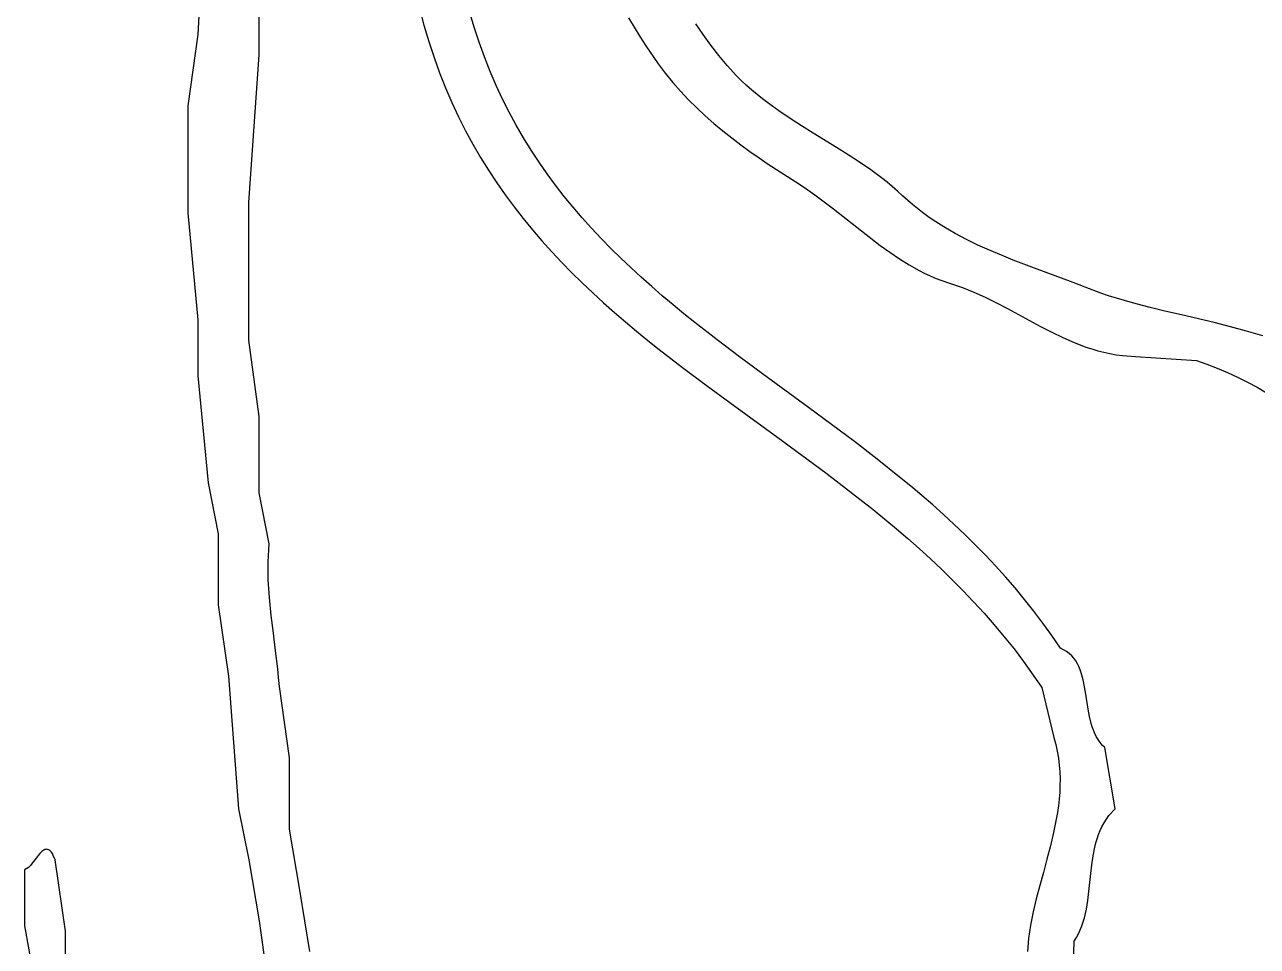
# Model space of a CAD drawing. Extents: x -38.8 to 24, y -17.1 to 3.4.
# Drawn here: x -36.126 to -34.917, y -1.114 to -0.209 of the extents above; entities that cross this region are included whole.
import ezdxf

# ---------------------------------------------------------------- set-up
doc = ezdxf.new("R2010")
doc.units = 0

msp = doc.modelspace()

# ---------------------------------------------------------------- linework, layer by layer
at = {"color": 7, "linetype": 'CONTINUOUS'}
for p, q in [((-35.953334, -0.159235), (-35.956435, -0.218553)), ((-35.896435, -0.238553), (-35.896435, -0.183553)), ((-35.738932, -0.192948), (-35.734573, -0.209446)), ((-35.685208, -0.211341), (-35.689707, -0.196033)), ((-35.533718, -0.202462), (-35.52831, -0.211619)), ((-35.734573, -0.209446), (-35.729823, -0.225495)), ((-35.68034, -0.22624), (-35.685208, -0.211341)), ((-35.52831, -0.211619), (-35.522718, -0.220689)), ((-35.460535, -0.2188), (-35.467826, -0.208331)), ((-35.956435, -0.218553), (-35.966435, -0.288553)), ((-35.729823, -0.225495), (-35.724691, -0.241108)), ((-35.675113, -0.24074), (-35.68034, -0.22624)), ((-35.522718, -0.220689), (-35.516932, -0.229667)), ((-35.516932, -0.229667), (-35.50474, -0.247327)), ((-35.452968, -0.229074), (-35.460535, -0.2188)), ((-35.445111, -0.239143), (-35.452968, -0.229074)), ((-35.906435, -0.383553), (-35.896435, -0.238553)), ((-35.724691, -0.241108), (-35.71919, -0.256298)), ((-35.669537, -0.254855), (-35.675113, -0.24074)), ((-35.436953, -0.248995), (-35.445111, -0.239143)), ((-35.50474, -0.247327), (-35.497693, -0.256671)), ((-35.427668, -0.259179), (-35.436953, -0.248995)), ((-35.71919, -0.256298), (-35.713329, -0.271078)), ((-35.663622, -0.268597), (-35.669537, -0.254855)), ((-35.497693, -0.256671), (-35.490346, -0.265667)), ((-35.490346, -0.265667), (-35.482724, -0.274331)), ((-35.422841, -0.263996), (-35.427668, -0.259179)), ((-35.4179, -0.268646), (-35.422841, -0.263996)), ((-35.713329, -0.271078), (-35.707119, -0.285461)), ((-35.65738, -0.281977), (-35.663622, -0.268597)), ((-35.482724, -0.274331), (-35.474849, -0.282677)), ((-35.412854, -0.27314), (-35.4179, -0.268646)), ((-35.407709, -0.277489), (-35.412854, -0.27314)), ((-35.402475, -0.281704), (-35.407709, -0.277489)), ((-35.966435, -0.288553), (-35.966435, -0.393553)), ((-35.707119, -0.285461), (-35.700571, -0.29946)), ((-35.65082, -0.295009), (-35.65738, -0.281977)), ((-35.474849, -0.282677), (-35.466747, -0.29072)), ((-35.397158, -0.285798), (-35.402475, -0.281704)), ((-35.386308, -0.293663), (-35.397158, -0.285798)), ((-35.700571, -0.29946), (-35.693695, -0.313089)), ((-35.643952, -0.307704), (-35.65082, -0.295009)), ((-35.466747, -0.29072), (-35.458441, -0.298474)), ((-35.458441, -0.298474), (-35.449955, -0.305955)), ((-35.375221, -0.301175), (-35.386308, -0.293663)), ((-35.363958, -0.308426), (-35.375221, -0.301175)), ((-35.693695, -0.313089), (-35.686501, -0.32636)), ((-35.636786, -0.320074), (-35.643952, -0.307704)), ((-35.449955, -0.305955), (-35.441313, -0.313176)), ((-35.441313, -0.313176), (-35.432539, -0.320154)), ((-35.352581, -0.315505), (-35.363958, -0.308426)), ((-35.686501, -0.32636), (-35.679, -0.339285)), ((-35.629334, -0.332133), (-35.636786, -0.320074)), ((-35.432539, -0.320154), (-35.423658, -0.326902)), ((-35.329732, -0.329514), (-35.352581, -0.315505)), ((-35.621605, -0.343892), (-35.629334, -0.332133)), ((-35.423658, -0.326902), (-35.414693, -0.333435)), ((-35.414693, -0.333435), (-35.405669, -0.339768)), ((-35.318383, -0.336625), (-35.329732, -0.329514)), ((-35.307166, -0.343928), (-35.318383, -0.336625)), ((-35.679, -0.339285), (-35.671204, -0.35188)), ((-35.61361, -0.355364), (-35.621605, -0.343892)), ((-35.405669, -0.339768), (-35.396609, -0.345916)), ((-35.396609, -0.345916), (-35.369458, -0.363396)), ((-35.296143, -0.351514), (-35.307166, -0.343928)), ((-35.671204, -0.35188), (-35.663121, -0.364155)), ((-35.605359, -0.36656), (-35.61361, -0.355364)), ((-35.285376, -0.359473), (-35.296143, -0.351514)), ((-35.280108, -0.363621), (-35.285376, -0.359473)), ((-35.663121, -0.364155), (-35.654764, -0.376125)), ((-35.596861, -0.377493), (-35.605359, -0.36656)), ((-35.369458, -0.363396), (-35.360117, -0.369484)), ((-35.360117, -0.369484), (-35.350872, -0.375965)), ((-35.274927, -0.367897), (-35.280108, -0.363621)), ((-35.26984, -0.372312), (-35.274927, -0.367897)), ((-35.264856, -0.376876), (-35.26984, -0.372312)), ((-35.906435, -0.518553), (-35.906435, -0.383553)), ((-35.654764, -0.376125), (-35.646142, -0.387802)), ((-35.588129, -0.388176), (-35.596861, -0.377493)), ((-35.350872, -0.375965), (-35.341698, -0.382759)), ((-35.341698, -0.382759), (-35.33257, -0.389785)), ((-35.255193, -0.385459), (-35.264856, -0.376876)), ((-35.250228, -0.389504), (-35.255193, -0.385459)), ((-35.966435, -0.393553), (-35.956435, -0.498553)), ((-35.646142, -0.387802), (-35.637266, -0.3992)), ((-35.637266, -0.3992), (-35.628146, -0.410331)), ((-35.579171, -0.39862), (-35.588129, -0.388176)), ((-35.569998, -0.408839), (-35.579171, -0.39862)), ((-35.33257, -0.389785), (-35.314357, -0.404212)), ((-35.245178, -0.393395), (-35.250228, -0.389504)), ((-35.240047, -0.397137), (-35.245178, -0.393395)), ((-35.234841, -0.400738), (-35.240047, -0.397137)), ((-35.628146, -0.410331), (-35.618794, -0.421208)), ((-35.560621, -0.418843), (-35.569998, -0.408839)), ((-35.314357, -0.404212), (-35.296037, -0.418607)), ((-35.224214, -0.407542), (-35.234841, -0.400738)), ((-35.21333, -0.41386), (-35.224214, -0.407542)), ((-35.618794, -0.421208), (-35.609219, -0.431845)), ((-35.551049, -0.428646), (-35.560621, -0.418843)), ((-35.296037, -0.418607), (-35.286776, -0.425592)), ((-35.202219, -0.419747), (-35.21333, -0.41386)), ((-35.190915, -0.425256), (-35.202219, -0.419747)), ((-35.609219, -0.431845), (-35.599432, -0.442254)), ((-35.541294, -0.438259), (-35.551049, -0.428646)), ((-35.286776, -0.425592), (-35.277414, -0.432328)), ((-35.277414, -0.432328), (-35.267928, -0.438735)), ((-35.179448, -0.430441), (-35.190915, -0.425256)), ((-35.167851, -0.435356), (-35.179448, -0.430441)), ((-35.156156, -0.440054), (-35.167851, -0.435356)), ((-35.599432, -0.442254), (-35.589444, -0.452449)), ((-35.531364, -0.447696), (-35.541294, -0.438259)), ((-35.267928, -0.438735), (-35.258293, -0.444733)), ((-35.258293, -0.444733), (-35.248485, -0.450242)), ((-35.132597, -0.449015), (-35.156156, -0.440054)), ((-35.589444, -0.452449), (-35.579266, -0.462443)), ((-35.521271, -0.456968), (-35.531364, -0.447696)), ((-35.511025, -0.466087), (-35.521271, -0.456968)), ((-35.248485, -0.450242), (-35.243508, -0.452788)), ((-35.243508, -0.452788), (-35.238478, -0.455182)), ((-35.238478, -0.455182), (-35.233393, -0.457413)), ((-35.233393, -0.457413), (-35.228249, -0.459472)), ((-35.228249, -0.459472), (-35.217773, -0.463033)), ((-35.109027, -0.457756), (-35.132597, -0.449015)), ((-35.097317, -0.462178), (-35.109027, -0.457756)), ((-35.579266, -0.462443), (-35.568907, -0.472248)), ((-35.500637, -0.475066), (-35.511025, -0.466087)), ((-35.217773, -0.463033), (-35.211929, -0.464882)), ((-35.211929, -0.464882), (-35.206155, -0.466906)), ((-35.206155, -0.466906), (-35.200444, -0.469089)), ((-35.200444, -0.469089), (-35.194792, -0.471416)), ((-35.194792, -0.471416), (-35.183638, -0.476446)), ((-35.0857, -0.466705), (-35.097317, -0.462178)), ((-35.070426, -0.472382), (-35.0857, -0.466705)), ((-35.568907, -0.472248), (-35.558379, -0.481878)), ((-35.558379, -0.481878), (-35.547691, -0.491346)), ((-35.490115, -0.483917), (-35.500637, -0.475066)), ((-35.183638, -0.476446), (-35.172646, -0.481874)), ((-35.172646, -0.481874), (-35.161768, -0.487583)), ((-35.062695, -0.474984), (-35.070426, -0.472382)), ((-35.054907, -0.477448), (-35.062695, -0.474984)), ((-35.039186, -0.482016), (-35.054907, -0.477448)), ((-35.023308, -0.486203), (-35.039186, -0.482016)), ((-35.547691, -0.491346), (-35.536856, -0.500664)), ((-35.479472, -0.492652), (-35.490115, -0.483917)), ((-35.468716, -0.501285), (-35.479472, -0.492652)), ((-35.161768, -0.487583), (-35.15096, -0.493453)), ((-35.15096, -0.493453), (-35.12936, -0.505197)), ((-35.007315, -0.490123), (-35.023308, -0.486203)), ((-34.991252, -0.493892), (-35.007315, -0.490123)), ((-34.959093, -0.501435), (-34.991252, -0.493892)), ((-35.956435, -0.498553), (-35.956435, -0.553553)), ((-35.536856, -0.500664), (-35.525882, -0.509846)), ((-35.446911, -0.518287), (-35.468716, -0.501285)), ((-35.12936, -0.505197), (-35.118475, -0.510834)), ((-34.943084, -0.505439), (-34.959093, -0.501435)), ((-34.92718, -0.509752), (-34.943084, -0.505439)), ((-35.896435, -0.593553), (-35.906435, -0.518553)), ((-35.525882, -0.509846), (-35.514781, -0.518905)), ((-35.514781, -0.518905), (-35.503563, -0.527854)), ((-35.424781, -0.535024), (-35.446911, -0.518287)), ((-35.118475, -0.510834), (-35.107471, -0.516154)), ((-35.107471, -0.516154), (-35.096301, -0.521038)), ((-34.911426, -0.514489), (-34.92718, -0.509752)), ((-35.503563, -0.527854), (-35.480819, -0.545473)), ((-35.096301, -0.521038), (-35.09064, -0.52328)), ((-35.09064, -0.52328), (-35.084919, -0.525368)), ((-35.084919, -0.525368), (-35.079134, -0.527288)), ((-35.079134, -0.527288), (-35.073278, -0.529024)), ((-35.073278, -0.529024), (-35.067345, -0.530562)), ((-35.067345, -0.530562), (-35.06133, -0.531886)), ((-35.06133, -0.531886), (-35.055227, -0.532982)), ((-35.40241, -0.551593), (-35.424781, -0.535024)), ((-35.055227, -0.532982), (-35.049029, -0.533836)), ((-35.049029, -0.533836), (-35.036329, -0.534753)), ((-35.036329, -0.534753), (-34.976435, -0.538553)), ((-34.976435, -0.538553), (-34.966135, -0.542121)), ((-34.966135, -0.542121), (-34.955975, -0.546025)), ((-35.956435, -0.553553), (-35.946435, -0.658553)), ((-35.480819, -0.545473), (-35.457734, -0.562808)), ((-35.35727, -0.584618), (-35.40241, -0.551593)), ((-34.955975, -0.546025), (-34.945964, -0.550261)), ((-34.945964, -0.550261), (-34.936111, -0.554824)), ((-34.936111, -0.554824), (-34.926422, -0.55971)), ((-35.457734, -0.562808), (-35.434394, -0.579962)), ((-34.926422, -0.55971), (-34.916908, -0.564915)), ((-34.916908, -0.564915), (-34.907577, -0.570436)), ((-35.434394, -0.579962), (-35.387282, -0.614149)), ((-35.334668, -0.601271), (-35.35727, -0.584618)), ((-35.896435, -0.668553), (-35.896435, -0.593553)), ((-35.312152, -0.618148), (-35.334668, -0.601271)), ((-35.387282, -0.614149), (-35.363679, -0.631389)), ((-35.289807, -0.635349), (-35.312152, -0.618148)), ((-35.363679, -0.631389), (-35.340158, -0.648866)), ((-35.267715, -0.65297), (-35.289807, -0.635349)), ((-35.340158, -0.648866), (-35.316804, -0.666684)), ((-35.256789, -0.661969), (-35.267715, -0.65297)), ((-35.946435, -0.658553), (-35.936435, -0.708553)), ((-35.245957, -0.67111), (-35.256789, -0.661969)), ((-35.886435, -0.718553), (-35.896435, -0.668553)), ((-35.316804, -0.666684), (-35.293699, -0.684948)), ((-35.235229, -0.680406), (-35.245957, -0.67111)), ((-35.293699, -0.684948), (-35.282268, -0.69428)), ((-35.224616, -0.689868), (-35.235229, -0.680406)), ((-35.282268, -0.69428), (-35.27093, -0.703762)), ((-35.214128, -0.699508), (-35.224616, -0.689868)), ((-35.203774, -0.70934), (-35.214128, -0.699508)), ((-35.936435, -0.708553), (-35.936435, -0.778553)), ((-35.27093, -0.703762), (-35.259697, -0.713408)), ((-35.259697, -0.713408), (-35.24858, -0.72323)), ((-35.193567, -0.719376), (-35.203774, -0.70934)), ((-35.887461, -0.736179), (-35.886435, -0.718553)), ((-35.24858, -0.72323), (-35.237589, -0.733242)), ((-35.183515, -0.729627), (-35.193567, -0.719376)), ((-35.887511, -0.744966), (-35.887461, -0.736179)), ((-35.237589, -0.733242), (-35.226734, -0.743456)), ((-35.173629, -0.740106), (-35.183515, -0.729627)), ((-35.887299, -0.753739), (-35.887511, -0.744966)), ((-35.226734, -0.743456), (-35.216026, -0.753886)), ((-35.16392, -0.750825), (-35.173629, -0.740106)), ((-35.886857, -0.762499), (-35.887299, -0.753739)), ((-35.216026, -0.753886), (-35.205476, -0.764545)), ((-35.154397, -0.761797), (-35.16392, -0.750825)), ((-35.145071, -0.773033), (-35.154397, -0.761797)), ((-35.886219, -0.771249), (-35.886857, -0.762499)), ((-35.88449, -0.788722), (-35.886219, -0.771249)), ((-35.205476, -0.764545), (-35.195094, -0.775445)), ((-35.135953, -0.784546), (-35.145071, -0.773033)), ((-35.936435, -0.778553), (-35.926435, -0.848553)), ((-35.195094, -0.775445), (-35.184891, -0.7866)), ((-35.127052, -0.796349), (-35.135953, -0.784546)), ((-35.882378, -0.806174), (-35.88449, -0.788722)), ((-35.184891, -0.7866), (-35.174877, -0.798023)), ((-35.174877, -0.798023), (-35.165063, -0.809727)), ((-35.118378, -0.808453), (-35.127052, -0.796349)), ((-35.880153, -0.82362), (-35.882378, -0.806174)), ((-35.165063, -0.809727), (-35.15546, -0.821725)), ((-35.109943, -0.820871), (-35.118378, -0.808453)), ((-35.15546, -0.821725), (-35.146077, -0.834029)), ((-35.103834, -0.824222), (-35.109943, -0.820871)), ((-35.878082, -0.841075), (-35.880153, -0.82362)), ((-35.146077, -0.834029), (-35.128016, -0.859611)), ((-35.101222, -0.826231), (-35.103834, -0.824222)), ((-35.09888, -0.828445), (-35.101222, -0.826231)), ((-35.09679, -0.830849), (-35.09888, -0.828445)), ((-35.094932, -0.833431), (-35.09679, -0.830849)), ((-35.093288, -0.836177), (-35.094932, -0.833431)), ((-35.877189, -0.84981), (-35.878082, -0.841075)), ((-35.091839, -0.839073), (-35.093288, -0.836177)), ((-35.090565, -0.842106), (-35.091839, -0.839073)), ((-35.089449, -0.845262), (-35.090565, -0.842106)), ((-35.087611, -0.851891), (-35.089449, -0.845262)), ((-35.926435, -0.848553), (-35.916435, -0.978553)), ((-35.876435, -0.858553), (-35.877189, -0.84981)), ((-35.866435, -0.928553), (-35.876435, -0.858553)), ((-35.086176, -0.858851), (-35.087611, -0.851891)), ((-35.084991, -0.866034), (-35.086176, -0.858851)), ((-35.128016, -0.859611), (-35.116435, -0.908553)), ((-35.082771, -0.880636), (-35.084991, -0.866034)), ((-35.081434, -0.88784), (-35.082771, -0.880636)), ((-35.079743, -0.894834), (-35.081434, -0.88784)), ((-35.078719, -0.898218), (-35.079743, -0.894834)), ((-35.077549, -0.90151), (-35.078719, -0.898218)), ((-35.076216, -0.904696), (-35.077549, -0.90151)), ((-35.0747, -0.907761), (-35.076216, -0.904696)), ((-35.116435, -0.908553), (-35.114556, -0.915371)), ((-35.114556, -0.915371), (-35.113047, -0.92216)), ((-35.072983, -0.910693), (-35.0747, -0.907761)), ((-35.071046, -0.913478), (-35.072983, -0.910693)), ((-35.068869, -0.916102), (-35.071046, -0.913478)), ((-35.066435, -0.918553), (-35.068869, -0.916102)), ((-35.056299, -0.978695), (-35.066435, -0.918553)), ((-35.866435, -0.998553), (-35.866435, -0.928553)), ((-35.113047, -0.92216), (-35.111887, -0.928923)), ((-35.111887, -0.928923), (-35.111057, -0.93566)), ((-35.111057, -0.93566), (-35.110537, -0.942372)), ((-35.110537, -0.942372), (-35.110309, -0.949061)), ((-35.110309, -0.949061), (-35.110351, -0.955728)), ((-35.110645, -0.962374), (-35.111171, -0.969001)), ((-35.110351, -0.955728), (-35.110645, -0.962374)), ((-35.916435, -0.978553), (-35.906435, -1.028553)), ((-35.11191, -0.975609), (-35.112841, -0.982199)), ((-35.111171, -0.969001), (-35.11191, -0.975609)), ((-35.062307, -0.985299), (-35.056299, -0.978695)), ((-35.113946, -0.988774), (-35.116598, -1.00188)), ((-35.112841, -0.982199), (-35.113946, -0.988774)), ((-35.067152, -0.992418), (-35.064865, -0.988798)), ((-35.064865, -0.988798), (-35.062307, -0.985299)), ((-35.856435, -1.058553), (-35.866435, -0.998553)), ((-35.116598, -1.00188), (-35.119708, -1.014936)), ((-35.073948, -1.007936), (-35.072564, -1.003917)), ((-35.072564, -1.003917), (-35.070982, -0.999986)), ((-35.070982, -0.999986), (-35.069184, -0.99615)), ((-35.069184, -0.99615), (-35.067152, -0.992418)), ((-35.119708, -1.014936), (-35.123119, -1.027953)), ((-35.077883, -1.024709), (-35.076198, -1.016199)), ((-35.076198, -1.016199), (-35.075153, -1.012032)), ((-35.075153, -1.012032), (-35.073948, -1.007936)), ((-36.115185, -1.026893), (-36.118935, -1.031834)), ((-36.11331, -1.024488), (-36.115185, -1.026893)), ((-36.111435, -1.022303), (-36.11331, -1.024488)), ((-36.10956, -1.02047), (-36.111435, -1.022303)), ((-36.107685, -1.019119), (-36.10956, -1.02047)), ((-36.106747, -1.018667), (-36.107685, -1.019119)), ((-36.10581, -1.018385), (-36.106747, -1.018667)), ((-36.104872, -1.018289), (-36.10581, -1.018385)), ((-36.103935, -1.018397), (-36.104872, -1.018289)), ((-36.102997, -1.018724), (-36.103935, -1.018397)), ((-36.10206, -1.019288), (-36.102997, -1.018724)), ((-36.101122, -1.020104), (-36.10206, -1.019288)), ((-36.100185, -1.02119), (-36.101122, -1.020104)), ((-36.099247, -1.022561), (-36.100185, -1.02119)), ((-36.09831, -1.024234), (-36.099247, -1.022561)), ((-36.096435, -1.028553), (-36.09831, -1.024234)), ((-35.123119, -1.027953), (-35.126676, -1.04094)), ((-35.07915, -1.033398), (-35.077883, -1.024709)), ((-36.122685, -1.036073), (-36.126435, -1.038553)), ((-36.126435, -1.038553), (-36.126435, -1.093553)), ((-36.12081, -1.034107), (-36.122685, -1.036073)), ((-36.118935, -1.031834), (-36.12081, -1.034107)), ((-36.086435, -1.098553), (-36.096435, -1.028553)), ((-35.906435, -1.028553), (-35.896435, -1.088553)), ((-35.08015, -1.042199), (-35.07915, -1.033398)), ((-35.126676, -1.04094), (-35.130221, -1.053906)), ((-35.081945, -1.059867), (-35.08015, -1.042199)), ((-35.846435, -1.118553), (-35.856435, -1.058553)), ((-35.130221, -1.053906), (-35.133599, -1.066862)), ((-35.083038, -1.0686), (-35.081945, -1.059867)), ((-35.133599, -1.066862), (-35.136651, -1.079816)), ((-35.084461, -1.077175), (-35.083038, -1.0686)), ((-35.896435, -1.088553), (-35.886435, -1.158553)), ((-35.136651, -1.079816), (-35.139222, -1.09278)), ((-35.08754, -1.089595), (-35.086363, -1.085525)), ((-35.086363, -1.085525), (-35.085343, -1.081382)), ((-35.085343, -1.081382), (-35.084461, -1.077175)), ((-36.126435, -1.093553), (-36.116435, -1.148553)), ((-36.086435, -1.168553), (-36.086435, -1.098553)), ((-35.140279, -1.099268), (-35.141156, -1.105762)), ((-35.139222, -1.09278), (-35.140279, -1.099268)), ((-35.092201, -1.101281), (-35.09044, -1.097481)), ((-35.09044, -1.097481), (-35.088893, -1.093583)), ((-35.088893, -1.093583), (-35.08754, -1.089595)), ((-35.141156, -1.105762), (-35.142295, -1.118772)), ((-35.098231, -1.17767), (-35.096435, -1.108553)), ((-35.096435, -1.108553), (-35.094193, -1.104975)), ((-35.094193, -1.104975), (-35.092201, -1.101281))]:
    msp.add_line(p, q, dxfattribs=at)

doc.saveas('drawing.dxf')
